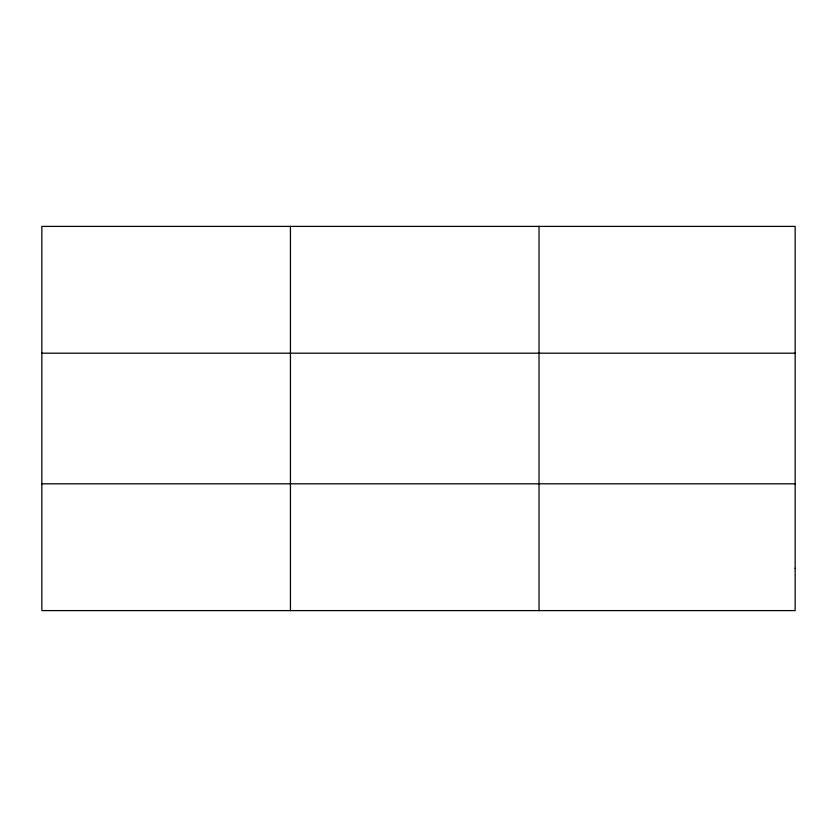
<?xml version="1.0" encoding="UTF-8"?>
<svg xmlns="http://www.w3.org/2000/svg" width="837" height="837" viewBox="0 0 837 837"><rect width="100%" height="100%" fill="white"/><g stroke="black" fill="none" stroke-linecap="round" stroke-linejoin="round"><path stroke-width="1.26" d="M290.439 610.602L290.439 226.398M539.028 610.602L539.028 226.398M41.85 353.183L795.15 353.183M41.85 483.817L795.15 483.817M795.15 568.333L795.15 610.602L41.85 610.602L41.85 226.398L795.15 226.398L795.15 568.333"/></g></svg>
